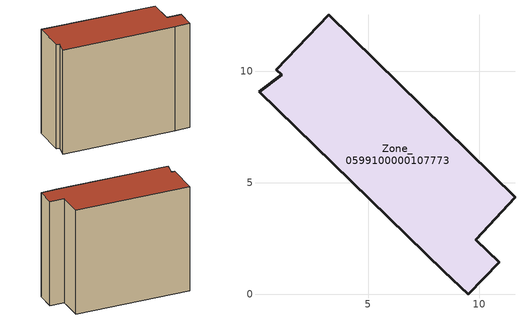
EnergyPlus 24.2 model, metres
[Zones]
Zone_0599100000107773
 floor ground (C_G): 1.11,9.84 0.86,10.08 3.24,12.54 11.6,4.34 9.84,2.45 10.89,1.44 9.51,0 8.39,1.03 0.1,9.09 z0
 wall outside (C_F): 9.51,0 10.89,1.44 9.84,2.45 11.6,4.34 3.24,12.54 0.86,10.08 1.11,9.84 0.1,9.09 8.39,1.03 9.51,0 z0:11
 roof outside (C_R): 1.11,9.84 0.1,9.09 8.39,1.03 9.51,0 10.89,1.44 9.84,2.45 11.6,4.34 3.24,12.54 0.86,10.08 z11
[BUILDING]
Pand.0599100000107773: North Axis=0; Terrain=City; Loads Convergence Tolerance Value=0.04; Temperature Convergence Tolerance Value=0.4; Solar Distribution=FullExterior; Maximum Number of Warmup Days=25; Minimum Number of Warmup Days=1
[Site:Location]
Rotterdam.The.Hague.AP_ZH_NLD Design_Conditions: Latitude=51.96; Longitude=4.45; Time Zone=1; Elevation=-4.5
[SITE:GROUNDTEMPERATURE:BUILDINGSURFACE]
18, 18, 18, 18, 18, 18, 18, 18, 18, 18, 18, 18
[MATERIAL] Thermal Absorptance=0.9; Solar Absorptance=0.7; Visible Absorptance=0.7
Name | Roughness | Thickness | Conductivity | Density | Specific Heat
G.TI.1946 | MediumSmooth | 0.15 | 1 | 540 | 1210
F.TI.1946 | Rough | 0.3 | 0.857143 | 1920 | 840
R.TI.1946 | MediumRough | 0.2 | 0.1 | 1500 | 1000
[CONSTRUCTION]
C_G: G.TI.1946
C_F: F.TI.1946
C_R: R.TI.1946
[ZONE]
Zone_0599100000107773: Type=1; Multiplier=1; Ceiling Height=Autocalculate; Volume=Autocalculate; Floor Area=autocalculate; Part of Total Floor Area=Yes
[ZONEINFILTRATION:DESIGNFLOWRATE]
Infil_Zone_0599100000107773: Zone or ZoneList or Space or SpaceList=Zone_0599100000107773; Schedule=AlwaysOn; Design Flow Rate Calculation Method=Flow/Area; Flow Rate per Floor Area=0.003; Constant Term Coefficient=1; Temperature Term Coefficient=0; Velocity Term Coefficient=0; Velocity Squared Term Coefficient=0
[HVACTEMPLATE:ZONE:IDEALLOADSAIRSYSTEM]
Zone_0599100000107773: Maximum Heating Supply Air Temperature=50; Minimum Cooling Supply Air Temperature=13; Maximum Heating Supply Air Humidity Ratio=0.0156; Minimum Cooling Supply Air Humidity Ratio=0.0077; Heating Limit=NoLimit; Cooling Limit=NoLimit; Dehumidification Control Type=ConstantSensibleHeatRatio; Cooling Sensible Heat Ratio=0.7; Dehumidification Setpoint=60; Humidification Control Type=None; Humidification Setpoint=30; Outdoor Air Method=None; Outdoor Air Flow Rate per Person=0.00944; Outdoor Air Flow Rate per Zone Floor Area=0; Outdoor Air Flow Rate per Zone=0; Demand Controlled Ventilation Type=None; Outdoor Air Economizer Type=NoEconomizer; Heat Recovery Type=None; Sensible Heat Recovery Effectiveness=0.7; Latent Heat Recovery Effectiveness=0.65
[ZONECONTROL:THERMOSTAT]
ThermostatControl_Zone_0599100000107773: Zone or ZoneList=Zone_0599100000107773; Control Type Schedule=DualSetpointControlType; Control 1=Thermostat_Zone_0599100000107773; Temperature Difference Between Cutout And Setpoint=0
[THERMOSTATSETPOINT:DUALSETPOINT]
Thermostat_Zone_0599100000107773: Heating Setpoint Temperature Schedule=HeatingSetpoint_Zone_0599100000107773; Cooling Setpoint Temperature Schedule=CoolingSetpoint_Zone_0599100000107773
[SCHEDULE:COMPACT]
HeatingSetpoint_Zone_0599100000107773: Through: 12/31, For: AllDays, Until: 24:00, 21
CoolingSetpoint_Zone_0599100000107773: Through: 12/31, For: AllDays, Until: 24:00, 24
DualSetpointControlType: Through: 12/31, For: AllDays, Until: 24:00, 4
AlwaysOn: Through: 12/31, For: AllDays, Until: 24:00, 1
